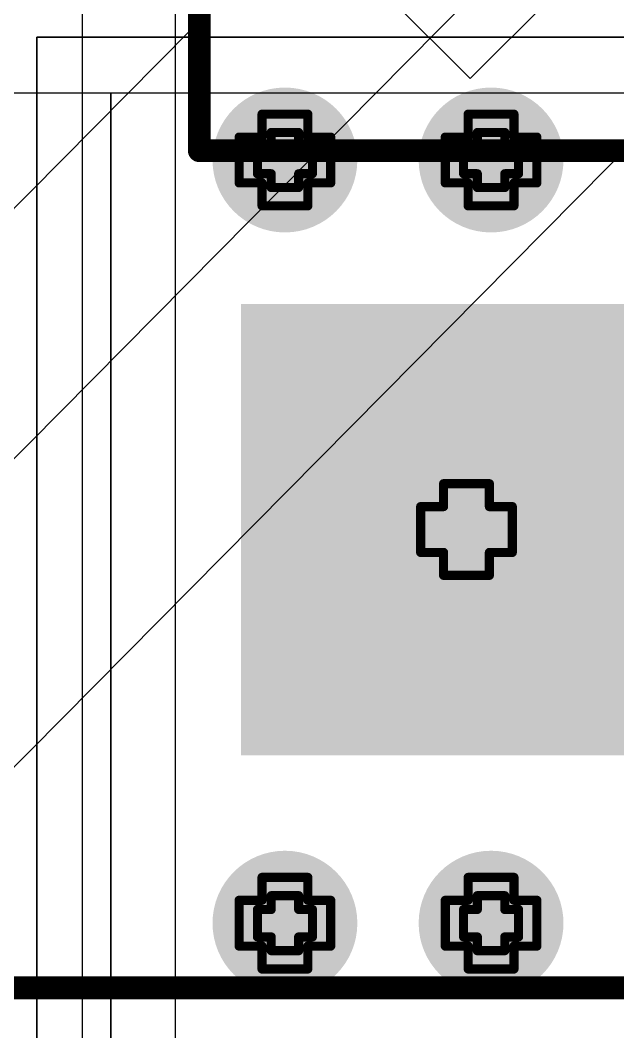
# Model space of a CAD drawing. Header units: inches. Extents: x -3 to 5259, y -3 to 5282.
# Drawn here: x 128.28 to 131.59, y 99.31 to 104.91 of the extents above; entities that cross this region are included whole.
import ezdxf

# ---------------------------------------------------------------- set-up
doc = ezdxf.new("R2010")
doc.units = ezdxf.units.IN
for name, color, linetype in [('Bottom Layer', 5, 'Continuous'), ('Bottom Solder', 6, 'Continuous'), ('Drill Drawing', 1, 'Continuous'), ('Layer 1', 16, 'Continuous'), ('Layer 2', 76, 'Continuous'), ('Multi-Layer', 9, 'Continuous'), ('Pad Holes', 156, 'Continuous'), ('Top Layer', 1, 'Continuous'), ('Top Overlay', 2, 'Continuous'), ('Top Solder', 216, 'Continuous'), ('Via Holes', 16, 'Continuous')]:
    doc.layers.add(name, color=color, linetype=linetype)

# ---------------------------------------------------------------- blocks, each defined once
blk = doc.blocks.new('13_WQFN_HR__3_2__26')
at = {"layer": 'Top Solder'}
for p in [(-0.5467, -0.9227), (0.7533, 1.8024), (1.1783, -0.9227)]:
    blk.add_line(p, (5227.2803, 5276.701), dxfattribs=at)
blk = doc.blocks.new('DB128L_5_08_3P_OG_S_192')
at = {"layer": 'Bottom Layer'}
blk.add_hatch(color=5, dxfattribs=at).paths.add_polyline_path([(-6.28, 1.2), (-3.88, 1.2), (-3.88, -1.2), (-6.28, -1.2)])
at = {"layer": 'Bottom Solder'}
blk.add_hatch(color=6, dxfattribs=at).paths.add_polyline_path([(-6.3308, 1.2508), (-3.8292, 1.2508), (-3.8292, -1.2508), (-6.3308, -1.2508)])
at = {"layer": 'Layer 1'}
blk.add_hatch(color=16, dxfattribs=at).paths.add_polyline_path([(-6.28, 1.2), (-3.88, 1.2), (-3.88, -1.2), (-6.28, -1.2)])
at = {"layer": 'Layer 2'}
blk.add_hatch(color=76, dxfattribs=at).paths.add_polyline_path([(-6.28, 1.2), (-3.88, 1.2), (-3.88, -1.2), (-6.28, -1.2)])
at = {"layer": 'Multi-Layer'}
blk.add_hatch(color=9, dxfattribs=at).paths.add_polyline_path([(-6.28, 1.2), (-3.88, 1.2), (-3.88, -1.2), (-6.28, -1.2)])
at = {"layer": 'Pad Holes'}
h = blk.add_hatch(color=7, dxfattribs=at)
edge = h.paths.add_edge_path()
edge.add_arc((-5.08, 0), 0.8, 0, 360)
at = {"layer": 'Top Layer'}
blk.add_hatch(color=1, dxfattribs=at).paths.add_polyline_path([(-6.28, 1.2), (-3.88, 1.2), (-3.88, -1.2), (-6.28, -1.2)])
at = {"layer": 'Top Solder'}
blk.add_hatch(color=216, dxfattribs=at).paths.add_polyline_path([(-6.3308, 1.2508), (-3.8292, 1.2508), (-3.8292, -1.2508), (-6.3308, -1.2508)])
at = {"layer": 'Top Overlay'}
for p, q in [((-5.1, -2.5), (-5.8, -3.2)), ((-4.4, -3.2), (-5.1, -2.5)), ((-5.1, -2.5), (-5.1, -2.5))]:
    blk.add_line(p, q, dxfattribs=at)
for points in [[(7.53, 2.54, 0.127, 0.127, 0), (-7.53, 2.54, 0.127, 0.127, 0)], [(-3.5989, -2.1002, 0.127, 0.127, 0), (-6.5989, -2.1002, 0.127, 0.127, 0)], [(-3.5989, -2.1002, 0.127, 0.127, 0), (-3.5989, -5.1003, 0.127, 0.127, 0)]]:
    blk.add_lwpolyline(points, format="xyseb", dxfattribs=at)
blk.add_lwpolyline([(-3.6306, -2.1002, 0.0635, 0.0635, 1), (-3.5671, -2.1002, 0.0635, 0.0635, 1)], format="xyseb", close=True, dxfattribs=at)
blk.add_lwpolyline([(-3.6306, -2.1002, 0.0635, 0.0635, 1), (-3.5671, -2.1002, 0.0635, 0.0635, 1)], format="xyseb", close=True, dxfattribs=at)

msp = doc.modelspace()

# ---------------------------------------------------------------- hatches: boundary and pattern name
at = {"layer": 'Bottom Layer'}
h = msp.add_hatch(color=5, dxfattribs=at)
edge = h.paths.add_edge_path()
edge.add_arc((129.7432, 104.138), 0.3, 0, 360)
h = msp.add_hatch(color=5, dxfattribs=at)
edge = h.paths.add_edge_path()
edge.add_arc((130.8862, 104.138), 0.3, 0, 360)
h = msp.add_hatch(color=5, dxfattribs=at)
edge = h.paths.add_edge_path()
edge.add_arc((129.7432, 99.9073), 0.3, 0, 360)
h = msp.add_hatch(color=5, dxfattribs=at)
edge = h.paths.add_edge_path()
edge.add_arc((130.8862, 99.9073), 0.3, 0, 360)
at = {"layer": 'Bottom Solder'}
h = msp.add_hatch(color=6, dxfattribs=at)
edge = h.paths.add_edge_path()
edge.add_arc((129.7432, 104.138), 0.4016, 0, 360)
h = msp.add_hatch(color=6, dxfattribs=at)
edge = h.paths.add_edge_path()
edge.add_arc((130.8862, 104.138), 0.4016, 0, 360)
h = msp.add_hatch(color=6, dxfattribs=at)
edge = h.paths.add_edge_path()
edge.add_arc((129.7432, 99.9073), 0.4016, 0, 360)
h = msp.add_hatch(color=6, dxfattribs=at)
edge = h.paths.add_edge_path()
edge.add_arc((130.8862, 99.9073), 0.4016, 0, 360)
at = {"layer": 'Layer 1'}
h = msp.add_hatch(color=16, dxfattribs=at)
edge = h.paths.add_edge_path()
edge.add_arc((129.7432, 104.138), 0.3, 0, 360)
h = msp.add_hatch(color=16, dxfattribs=at)
edge = h.paths.add_edge_path()
edge.add_arc((130.8862, 104.138), 0.3, 0, 360)
h = msp.add_hatch(color=16, dxfattribs=at)
edge = h.paths.add_edge_path()
edge.add_arc((129.7432, 99.9073), 0.3, 0, 360)
h = msp.add_hatch(color=16, dxfattribs=at)
edge = h.paths.add_edge_path()
edge.add_arc((130.8862, 99.9073), 0.3, 0, 360)
at = {"layer": 'Layer 2'}
h = msp.add_hatch(color=76, dxfattribs=at)
edge = h.paths.add_edge_path()
edge.add_arc((129.7432, 104.138), 0.3, 0, 360)
h = msp.add_hatch(color=76, dxfattribs=at)
edge = h.paths.add_edge_path()
edge.add_arc((130.8862, 104.138), 0.3, 0, 360)
h = msp.add_hatch(color=76, dxfattribs=at)
edge = h.paths.add_edge_path()
edge.add_arc((129.7432, 99.9073), 0.3, 0, 360)
h = msp.add_hatch(color=76, dxfattribs=at)
edge = h.paths.add_edge_path()
edge.add_arc((130.8862, 99.9073), 0.3, 0, 360)
at = {"layer": 'Top Layer'}
h = msp.add_hatch(color=1, dxfattribs=at)
edge = h.paths.add_edge_path()
edge.add_arc((129.7432, 104.138), 0.3, 0, 360)
h = msp.add_hatch(color=1, dxfattribs=at)
edge = h.paths.add_edge_path()
edge.add_arc((130.8862, 104.138), 0.3, 0, 360)
h = msp.add_hatch(color=1, dxfattribs=at)
edge = h.paths.add_edge_path()
edge.add_arc((129.7432, 99.9073), 0.3, 0, 360)
h = msp.add_hatch(color=1, dxfattribs=at)
edge = h.paths.add_edge_path()
edge.add_arc((130.8862, 99.9073), 0.3, 0, 360)
at = {"layer": 'Top Solder'}
h = msp.add_hatch(color=216, dxfattribs=at)
edge = h.paths.add_edge_path()
edge.add_arc((129.7432, 104.138), 0.4016, 0, 360)
h = msp.add_hatch(color=216, dxfattribs=at)
edge = h.paths.add_edge_path()
edge.add_arc((130.8862, 104.138), 0.4016, 0, 360)
h = msp.add_hatch(color=216, dxfattribs=at)
edge = h.paths.add_edge_path()
edge.add_arc((129.7432, 99.9073), 0.4016, 0, 360)
h = msp.add_hatch(color=216, dxfattribs=at)
edge = h.paths.add_edge_path()
edge.add_arc((130.8862, 99.9073), 0.4016, 0, 360)
at = {"layer": 'Via Holes'}
h = msp.add_hatch(color=7, dxfattribs=at)
edge = h.paths.add_edge_path()
edge.add_arc((129.7432, 104.138), 0.15, 0, 360)
h = msp.add_hatch(color=7, dxfattribs=at)
edge = h.paths.add_edge_path()
edge.add_arc((130.8862, 104.138), 0.15, 0, 360)
h = msp.add_hatch(color=7, dxfattribs=at)
edge = h.paths.add_edge_path()
edge.add_arc((129.7432, 99.9073), 0.15, 0, 360)
h = msp.add_hatch(color=7, dxfattribs=at)
edge = h.paths.add_edge_path()
edge.add_arc((130.8862, 99.9073), 0.15, 0, 360)

# ---------------------------------------------------------------- linework, layer by layer
at = {"layer": 'Bottom Layer'}
for p, q in [((128.3669, 94.1266), (128.3669, 104.8183)), ((128.3669, 104.8183), (137.3499, 104.8183)), ((137.3499, 104.8183), (128.3669, 104.8183)), ((128.3669, 104.8183), (128.3669, 94.1266)), ((137.3499, 104.8183), (128.3669, 104.8183)), ((128.3669, 104.8183), (128.3669, 94.1266))]:
    msp.add_line(p, q, dxfattribs=at)
at = {"layer": 'Drill Drawing'}
for points in [[(129.6162, 104.265, 0.0508, 0.0508, 0), (129.6162, 104.392, 0.0508, 0.0508, 0)], [(129.6162, 104.392, 0.0508, 0.0508, 0), (129.8702, 104.392, 0.0508, 0.0508, 0)], [(129.8702, 104.265, 0.0508, 0.0508, 0), (129.8702, 104.392, 0.0508, 0.0508, 0)], [(130.7592, 104.265, 0.0508, 0.0508, 0), (130.7592, 104.392, 0.0508, 0.0508, 0)], [(130.7592, 104.392, 0.0508, 0.0508, 0), (131.0132, 104.392, 0.0508, 0.0508, 0)], [(131.0132, 104.265, 0.0508, 0.0508, 0), (131.0132, 104.392, 0.0508, 0.0508, 0)], [(129.667, 104.2142, 0.0508, 0.0508, 0), (129.667, 104.2904, 0.0508, 0.0508, 0)], [(129.667, 104.2904, 0.0508, 0.0508, 0), (129.8194, 104.2904, 0.0508, 0.0508, 0)], [(129.8194, 104.2142, 0.0508, 0.0508, 0), (129.8194, 104.2904, 0.0508, 0.0508, 0)], [(130.81, 104.2142, 0.0508, 0.0508, 0), (130.81, 104.2904, 0.0508, 0.0508, 0)], [(130.81, 104.2904, 0.0508, 0.0508, 0), (130.9624, 104.2904, 0.0508, 0.0508, 0)], [(130.9624, 104.2142, 0.0508, 0.0508, 0), (130.9624, 104.2904, 0.0508, 0.0508, 0)], [(129.4892, 104.011, 0.0508, 0.0508, 0), (129.4892, 104.265, 0.0508, 0.0508, 0)], [(129.4892, 104.265, 0.0508, 0.0508, 0), (129.6162, 104.265, 0.0508, 0.0508, 0)], [(129.8702, 104.265, 0.0508, 0.0508, 0), (129.9972, 104.265, 0.0508, 0.0508, 0)], [(129.9972, 104.011, 0.0508, 0.0508, 0), (129.9972, 104.265, 0.0508, 0.0508, 0)], [(130.6322, 104.011, 0.0508, 0.0508, 0), (130.6322, 104.265, 0.0508, 0.0508, 0)], [(130.6322, 104.265, 0.0508, 0.0508, 0), (130.7592, 104.265, 0.0508, 0.0508, 0)], [(131.0132, 104.265, 0.0508, 0.0508, 0), (131.1402, 104.265, 0.0508, 0.0508, 0)], [(131.1402, 104.011, 0.0508, 0.0508, 0), (131.1402, 104.265, 0.0508, 0.0508, 0)], [(129.5908, 104.0618, 0.0508, 0.0508, 0), (129.5908, 104.2142, 0.0508, 0.0508, 0)], [(129.5908, 104.2142, 0.0508, 0.0508, 0), (129.667, 104.2142, 0.0508, 0.0508, 0)], [(129.8194, 104.2142, 0.0508, 0.0508, 0), (129.8956, 104.2142, 0.0508, 0.0508, 0)], [(129.8956, 104.0618, 0.0508, 0.0508, 0), (129.8956, 104.2142, 0.0508, 0.0508, 0)], [(130.7338, 104.0618, 0.0508, 0.0508, 0), (130.7338, 104.2142, 0.0508, 0.0508, 0)], [(130.7338, 104.2142, 0.0508, 0.0508, 0), (130.81, 104.2142, 0.0508, 0.0508, 0)], [(130.9624, 104.2142, 0.0508, 0.0508, 0), (131.0386, 104.2142, 0.0508, 0.0508, 0)], [(131.0386, 104.0618, 0.0508, 0.0508, 0), (131.0386, 104.2142, 0.0508, 0.0508, 0)], [(129.5908, 104.0618, 0.0508, 0.0508, 0), (129.667, 104.0618, 0.0508, 0.0508, 0)], [(129.667, 103.9856, 0.0508, 0.0508, 0), (129.667, 104.0618, 0.0508, 0.0508, 0)], [(129.8194, 104.0618, 0.0508, 0.0508, 0), (129.8956, 104.0618, 0.0508, 0.0508, 0)], [(129.8194, 103.9856, 0.0508, 0.0508, 0), (129.8194, 104.0618, 0.0508, 0.0508, 0)], [(130.7338, 104.0618, 0.0508, 0.0508, 0), (130.81, 104.0618, 0.0508, 0.0508, 0)], [(130.81, 103.9856, 0.0508, 0.0508, 0), (130.81, 104.0618, 0.0508, 0.0508, 0)], [(130.9624, 104.0618, 0.0508, 0.0508, 0), (131.0386, 104.0618, 0.0508, 0.0508, 0)], [(130.9624, 103.9856, 0.0508, 0.0508, 0), (130.9624, 104.0618, 0.0508, 0.0508, 0)], [(129.4892, 104.011, 0.0508, 0.0508, 0), (129.6162, 104.011, 0.0508, 0.0508, 0)], [(129.6162, 103.884, 0.0508, 0.0508, 0), (129.6162, 104.011, 0.0508, 0.0508, 0)], [(129.8702, 104.011, 0.0508, 0.0508, 0), (129.9972, 104.011, 0.0508, 0.0508, 0)], [(129.8702, 103.884, 0.0508, 0.0508, 0), (129.8702, 104.011, 0.0508, 0.0508, 0)], [(130.6322, 104.011, 0.0508, 0.0508, 0), (130.7592, 104.011, 0.0508, 0.0508, 0)], [(130.7592, 103.884, 0.0508, 0.0508, 0), (130.7592, 104.011, 0.0508, 0.0508, 0)], [(131.0132, 104.011, 0.0508, 0.0508, 0), (131.1402, 104.011, 0.0508, 0.0508, 0)], [(131.0132, 103.884, 0.0508, 0.0508, 0), (131.0132, 104.011, 0.0508, 0.0508, 0)], [(129.667, 103.9856, 0.0508, 0.0508, 0), (129.8194, 103.9856, 0.0508, 0.0508, 0)], [(130.81, 103.9856, 0.0508, 0.0508, 0), (130.9624, 103.9856, 0.0508, 0.0508, 0)], [(129.6162, 103.884, 0.0508, 0.0508, 0), (129.8702, 103.884, 0.0508, 0.0508, 0)], [(130.7592, 103.884, 0.0508, 0.0508, 0), (131.0132, 103.884, 0.0508, 0.0508, 0)], [(130.6229, 102.2165, 0.0508, 0.0508, 0), (130.6229, 102.3435, 0.0508, 0.0508, 0)], [(130.6229, 102.3435, 0.0508, 0.0508, 0), (130.8769, 102.3435, 0.0508, 0.0508, 0)], [(130.8769, 102.2165, 0.0508, 0.0508, 0), (130.8769, 102.3435, 0.0508, 0.0508, 0)], [(130.4959, 101.9625, 0.0508, 0.0508, 0), (130.4959, 102.2165, 0.0508, 0.0508, 0)], [(130.4959, 102.2165, 0.0508, 0.0508, 0), (130.6229, 102.2165, 0.0508, 0.0508, 0)], [(130.8769, 102.2165, 0.0508, 0.0508, 0), (131.0039, 102.2165, 0.0508, 0.0508, 0)], [(131.0039, 101.9625, 0.0508, 0.0508, 0), (131.0039, 102.2165, 0.0508, 0.0508, 0)], [(130.4959, 101.9625, 0.0508, 0.0508, 0), (130.6229, 101.9625, 0.0508, 0.0508, 0)], [(130.6229, 101.8355, 0.0508, 0.0508, 0), (130.6229, 101.9625, 0.0508, 0.0508, 0)], [(130.8769, 101.9625, 0.0508, 0.0508, 0), (131.0039, 101.9625, 0.0508, 0.0508, 0)], [(130.8769, 101.8355, 0.0508, 0.0508, 0), (130.8769, 101.9625, 0.0508, 0.0508, 0)], [(130.6229, 101.8355, 0.0508, 0.0508, 0), (130.8769, 101.8355, 0.0508, 0.0508, 0)], [(129.6162, 100.0343, 0.0508, 0.0508, 0), (129.6162, 100.1613, 0.0508, 0.0508, 0)], [(129.6162, 100.1613, 0.0508, 0.0508, 0), (129.8702, 100.1613, 0.0508, 0.0508, 0)], [(129.8702, 100.0343, 0.0508, 0.0508, 0), (129.8702, 100.1613, 0.0508, 0.0508, 0)], [(130.7592, 100.0343, 0.0508, 0.0508, 0), (130.7592, 100.1613, 0.0508, 0.0508, 0)], [(130.7592, 100.1613, 0.0508, 0.0508, 0), (131.0132, 100.1613, 0.0508, 0.0508, 0)], [(131.0132, 100.0343, 0.0508, 0.0508, 0), (131.0132, 100.1613, 0.0508, 0.0508, 0)], [(129.4892, 99.7803, 0.0508, 0.0508, 0), (129.4892, 100.0343, 0.0508, 0.0508, 0)], [(129.4892, 100.0343, 0.0508, 0.0508, 0), (129.6162, 100.0343, 0.0508, 0.0508, 0)], [(129.667, 99.9835, 0.0508, 0.0508, 0), (129.667, 100.0597, 0.0508, 0.0508, 0)], [(129.667, 100.0597, 0.0508, 0.0508, 0), (129.8194, 100.0597, 0.0508, 0.0508, 0)], [(129.8194, 99.9835, 0.0508, 0.0508, 0), (129.8194, 100.0597, 0.0508, 0.0508, 0)], [(129.8702, 100.0343, 0.0508, 0.0508, 0), (129.9972, 100.0343, 0.0508, 0.0508, 0)], [(129.9972, 99.7803, 0.0508, 0.0508, 0), (129.9972, 100.0343, 0.0508, 0.0508, 0)], [(130.6322, 99.7803, 0.0508, 0.0508, 0), (130.6322, 100.0343, 0.0508, 0.0508, 0)], [(130.6322, 100.0343, 0.0508, 0.0508, 0), (130.7592, 100.0343, 0.0508, 0.0508, 0)], [(130.81, 99.9835, 0.0508, 0.0508, 0), (130.81, 100.0597, 0.0508, 0.0508, 0)], [(130.81, 100.0597, 0.0508, 0.0508, 0), (130.9624, 100.0597, 0.0508, 0.0508, 0)], [(130.9624, 99.9835, 0.0508, 0.0508, 0), (130.9624, 100.0597, 0.0508, 0.0508, 0)], [(131.0132, 100.0343, 0.0508, 0.0508, 0), (131.1402, 100.0343, 0.0508, 0.0508, 0)], [(131.1402, 99.7803, 0.0508, 0.0508, 0), (131.1402, 100.0343, 0.0508, 0.0508, 0)], [(129.5908, 99.8311, 0.0508, 0.0508, 0), (129.5908, 99.9835, 0.0508, 0.0508, 0)], [(129.5908, 99.9835, 0.0508, 0.0508, 0), (129.667, 99.9835, 0.0508, 0.0508, 0)], [(129.8194, 99.9835, 0.0508, 0.0508, 0), (129.8956, 99.9835, 0.0508, 0.0508, 0)], [(129.8956, 99.8311, 0.0508, 0.0508, 0), (129.8956, 99.9835, 0.0508, 0.0508, 0)], [(130.7338, 99.8311, 0.0508, 0.0508, 0), (130.7338, 99.9835, 0.0508, 0.0508, 0)], [(130.7338, 99.9835, 0.0508, 0.0508, 0), (130.81, 99.9835, 0.0508, 0.0508, 0)], [(130.9624, 99.9835, 0.0508, 0.0508, 0), (131.0386, 99.9835, 0.0508, 0.0508, 0)], [(131.0386, 99.8311, 0.0508, 0.0508, 0), (131.0386, 99.9835, 0.0508, 0.0508, 0)], [(129.5908, 99.8311, 0.0508, 0.0508, 0), (129.667, 99.8311, 0.0508, 0.0508, 0)], [(129.667, 99.7549, 0.0508, 0.0508, 0), (129.667, 99.8311, 0.0508, 0.0508, 0)], [(129.8194, 99.8311, 0.0508, 0.0508, 0), (129.8956, 99.8311, 0.0508, 0.0508, 0)], [(129.8194, 99.7549, 0.0508, 0.0508, 0), (129.8194, 99.8311, 0.0508, 0.0508, 0)], [(130.7338, 99.8311, 0.0508, 0.0508, 0), (130.81, 99.8311, 0.0508, 0.0508, 0)], [(130.81, 99.7549, 0.0508, 0.0508, 0), (130.81, 99.8311, 0.0508, 0.0508, 0)], [(130.9624, 99.8311, 0.0508, 0.0508, 0), (131.0386, 99.8311, 0.0508, 0.0508, 0)], [(130.9624, 99.7549, 0.0508, 0.0508, 0), (130.9624, 99.8311, 0.0508, 0.0508, 0)], [(129.4892, 99.7803, 0.0508, 0.0508, 0), (129.6162, 99.7803, 0.0508, 0.0508, 0)], [(129.6162, 99.6533, 0.0508, 0.0508, 0), (129.6162, 99.7803, 0.0508, 0.0508, 0)], [(129.667, 99.7549, 0.0508, 0.0508, 0), (129.8194, 99.7549, 0.0508, 0.0508, 0)], [(129.8702, 99.7803, 0.0508, 0.0508, 0), (129.9972, 99.7803, 0.0508, 0.0508, 0)], [(129.8702, 99.6533, 0.0508, 0.0508, 0), (129.8702, 99.7803, 0.0508, 0.0508, 0)], [(130.6322, 99.7803, 0.0508, 0.0508, 0), (130.7592, 99.7803, 0.0508, 0.0508, 0)], [(130.7592, 99.6533, 0.0508, 0.0508, 0), (130.7592, 99.7803, 0.0508, 0.0508, 0)], [(130.81, 99.7549, 0.0508, 0.0508, 0), (130.9624, 99.7549, 0.0508, 0.0508, 0)], [(131.0132, 99.7803, 0.0508, 0.0508, 0), (131.1402, 99.7803, 0.0508, 0.0508, 0)], [(131.0132, 99.6533, 0.0508, 0.0508, 0), (131.0132, 99.7803, 0.0508, 0.0508, 0)], [(129.6162, 99.6533, 0.0508, 0.0508, 0), (129.8702, 99.6533, 0.0508, 0.0508, 0)], [(130.7592, 99.6533, 0.0508, 0.0508, 0), (131.0132, 99.6533, 0.0508, 0.0508, 0)]]:
    msp.add_lwpolyline(points, format="xyseb", dxfattribs=at)
for points in [[(129.6035, 104.392, 0.0254, 0.0254, 1), (129.6289, 104.392, 0.0254, 0.0254, 1)], [(129.6035, 104.392, 0.0254, 0.0254, 1), (129.6289, 104.392, 0.0254, 0.0254, 1)], [(129.8575, 104.392, 0.0254, 0.0254, 1), (129.8829, 104.392, 0.0254, 0.0254, 1)], [(129.8575, 104.392, 0.0254, 0.0254, 1), (129.8829, 104.392, 0.0254, 0.0254, 1)], [(130.7465, 104.392, 0.0254, 0.0254, 1), (130.7719, 104.392, 0.0254, 0.0254, 1)], [(130.7465, 104.392, 0.0254, 0.0254, 1), (130.7719, 104.392, 0.0254, 0.0254, 1)], [(131.0005, 104.392, 0.0254, 0.0254, 1), (131.0259, 104.392, 0.0254, 0.0254, 1)], [(131.0005, 104.392, 0.0254, 0.0254, 1), (131.0259, 104.392, 0.0254, 0.0254, 1)], [(129.6543, 104.2904, 0.0254, 0.0254, 1), (129.6797, 104.2904, 0.0254, 0.0254, 1)], [(129.6543, 104.2904, 0.0254, 0.0254, 1), (129.6797, 104.2904, 0.0254, 0.0254, 1)], [(129.8067, 104.2904, 0.0254, 0.0254, 1), (129.8321, 104.2904, 0.0254, 0.0254, 1)], [(129.8067, 104.2904, 0.0254, 0.0254, 1), (129.8321, 104.2904, 0.0254, 0.0254, 1)], [(130.7973, 104.2904, 0.0254, 0.0254, 1), (130.8227, 104.2904, 0.0254, 0.0254, 1)], [(130.7973, 104.2904, 0.0254, 0.0254, 1), (130.8227, 104.2904, 0.0254, 0.0254, 1)], [(130.9497, 104.2904, 0.0254, 0.0254, 1), (130.9751, 104.2904, 0.0254, 0.0254, 1)], [(130.9497, 104.2904, 0.0254, 0.0254, 1), (130.9751, 104.2904, 0.0254, 0.0254, 1)], [(129.4765, 104.265, 0.0254, 0.0254, 1), (129.5019, 104.265, 0.0254, 0.0254, 1)], [(129.4765, 104.265, 0.0254, 0.0254, 1), (129.5019, 104.265, 0.0254, 0.0254, 1)], [(129.6035, 104.265, 0.0254, 0.0254, 1), (129.6289, 104.265, 0.0254, 0.0254, 1)], [(129.6035, 104.265, 0.0254, 0.0254, 1), (129.6289, 104.265, 0.0254, 0.0254, 1)], [(129.8575, 104.265, 0.0254, 0.0254, 1), (129.8829, 104.265, 0.0254, 0.0254, 1)], [(129.8575, 104.265, 0.0254, 0.0254, 1), (129.8829, 104.265, 0.0254, 0.0254, 1)], [(129.9845, 104.265, 0.0254, 0.0254, 1), (130.0099, 104.265, 0.0254, 0.0254, 1)], [(129.9845, 104.265, 0.0254, 0.0254, 1), (130.0099, 104.265, 0.0254, 0.0254, 1)], [(130.6195, 104.265, 0.0254, 0.0254, 1), (130.6449, 104.265, 0.0254, 0.0254, 1)], [(130.6195, 104.265, 0.0254, 0.0254, 1), (130.6449, 104.265, 0.0254, 0.0254, 1)], [(130.7465, 104.265, 0.0254, 0.0254, 1), (130.7719, 104.265, 0.0254, 0.0254, 1)], [(130.7465, 104.265, 0.0254, 0.0254, 1), (130.7719, 104.265, 0.0254, 0.0254, 1)], [(131.0005, 104.265, 0.0254, 0.0254, 1), (131.0259, 104.265, 0.0254, 0.0254, 1)], [(131.0005, 104.265, 0.0254, 0.0254, 1), (131.0259, 104.265, 0.0254, 0.0254, 1)], [(131.1275, 104.265, 0.0254, 0.0254, 1), (131.1529, 104.265, 0.0254, 0.0254, 1)], [(131.1275, 104.265, 0.0254, 0.0254, 1), (131.1529, 104.265, 0.0254, 0.0254, 1)], [(129.5781, 104.2142, 0.0254, 0.0254, 1), (129.6035, 104.2142, 0.0254, 0.0254, 1)], [(129.5781, 104.2142, 0.0254, 0.0254, 1), (129.6035, 104.2142, 0.0254, 0.0254, 1)], [(129.6543, 104.2142, 0.0254, 0.0254, 1), (129.6797, 104.2142, 0.0254, 0.0254, 1)], [(129.6543, 104.2142, 0.0254, 0.0254, 1), (129.6797, 104.2142, 0.0254, 0.0254, 1)], [(129.8067, 104.2142, 0.0254, 0.0254, 1), (129.8321, 104.2142, 0.0254, 0.0254, 1)], [(129.8067, 104.2142, 0.0254, 0.0254, 1), (129.8321, 104.2142, 0.0254, 0.0254, 1)], [(129.8829, 104.2142, 0.0254, 0.0254, 1), (129.9083, 104.2142, 0.0254, 0.0254, 1)], [(129.8829, 104.2142, 0.0254, 0.0254, 1), (129.9083, 104.2142, 0.0254, 0.0254, 1)], [(130.7211, 104.2142, 0.0254, 0.0254, 1), (130.7465, 104.2142, 0.0254, 0.0254, 1)], [(130.7211, 104.2142, 0.0254, 0.0254, 1), (130.7465, 104.2142, 0.0254, 0.0254, 1)], [(130.7973, 104.2142, 0.0254, 0.0254, 1), (130.8227, 104.2142, 0.0254, 0.0254, 1)], [(130.7973, 104.2142, 0.0254, 0.0254, 1), (130.8227, 104.2142, 0.0254, 0.0254, 1)], [(130.9497, 104.2142, 0.0254, 0.0254, 1), (130.9751, 104.2142, 0.0254, 0.0254, 1)], [(130.9497, 104.2142, 0.0254, 0.0254, 1), (130.9751, 104.2142, 0.0254, 0.0254, 1)], [(131.0259, 104.2142, 0.0254, 0.0254, 1), (131.0513, 104.2142, 0.0254, 0.0254, 1)], [(131.0259, 104.2142, 0.0254, 0.0254, 1), (131.0513, 104.2142, 0.0254, 0.0254, 1)], [(129.5781, 104.0618, 0.0254, 0.0254, 1), (129.6035, 104.0618, 0.0254, 0.0254, 1)], [(129.5781, 104.0618, 0.0254, 0.0254, 1), (129.6035, 104.0618, 0.0254, 0.0254, 1)], [(129.6543, 104.0618, 0.0254, 0.0254, 1), (129.6797, 104.0618, 0.0254, 0.0254, 1)], [(129.6543, 104.0618, 0.0254, 0.0254, 1), (129.6797, 104.0618, 0.0254, 0.0254, 1)], [(129.8067, 104.0618, 0.0254, 0.0254, 1), (129.8321, 104.0618, 0.0254, 0.0254, 1)], [(129.8067, 104.0618, 0.0254, 0.0254, 1), (129.8321, 104.0618, 0.0254, 0.0254, 1)], [(129.8829, 104.0618, 0.0254, 0.0254, 1), (129.9083, 104.0618, 0.0254, 0.0254, 1)], [(129.8829, 104.0618, 0.0254, 0.0254, 1), (129.9083, 104.0618, 0.0254, 0.0254, 1)], [(130.7211, 104.0618, 0.0254, 0.0254, 1), (130.7465, 104.0618, 0.0254, 0.0254, 1)], [(130.7211, 104.0618, 0.0254, 0.0254, 1), (130.7465, 104.0618, 0.0254, 0.0254, 1)], [(130.7973, 104.0618, 0.0254, 0.0254, 1), (130.8227, 104.0618, 0.0254, 0.0254, 1)], [(130.7973, 104.0618, 0.0254, 0.0254, 1), (130.8227, 104.0618, 0.0254, 0.0254, 1)], [(130.9497, 104.0618, 0.0254, 0.0254, 1), (130.9751, 104.0618, 0.0254, 0.0254, 1)], [(130.9497, 104.0618, 0.0254, 0.0254, 1), (130.9751, 104.0618, 0.0254, 0.0254, 1)], [(131.0259, 104.0618, 0.0254, 0.0254, 1), (131.0513, 104.0618, 0.0254, 0.0254, 1)], [(131.0259, 104.0618, 0.0254, 0.0254, 1), (131.0513, 104.0618, 0.0254, 0.0254, 1)], [(129.4765, 104.011, 0.0254, 0.0254, 1), (129.5019, 104.011, 0.0254, 0.0254, 1)], [(129.4765, 104.011, 0.0254, 0.0254, 1), (129.5019, 104.011, 0.0254, 0.0254, 1)], [(129.6035, 104.011, 0.0254, 0.0254, 1), (129.6289, 104.011, 0.0254, 0.0254, 1)], [(129.6035, 104.011, 0.0254, 0.0254, 1), (129.6289, 104.011, 0.0254, 0.0254, 1)], [(129.8575, 104.011, 0.0254, 0.0254, 1), (129.8829, 104.011, 0.0254, 0.0254, 1)], [(129.8575, 104.011, 0.0254, 0.0254, 1), (129.8829, 104.011, 0.0254, 0.0254, 1)], [(129.9845, 104.011, 0.0254, 0.0254, 1), (130.0099, 104.011, 0.0254, 0.0254, 1)], [(129.9845, 104.011, 0.0254, 0.0254, 1), (130.0099, 104.011, 0.0254, 0.0254, 1)], [(130.6195, 104.011, 0.0254, 0.0254, 1), (130.6449, 104.011, 0.0254, 0.0254, 1)], [(130.6195, 104.011, 0.0254, 0.0254, 1), (130.6449, 104.011, 0.0254, 0.0254, 1)], [(130.7465, 104.011, 0.0254, 0.0254, 1), (130.7719, 104.011, 0.0254, 0.0254, 1)], [(130.7465, 104.011, 0.0254, 0.0254, 1), (130.7719, 104.011, 0.0254, 0.0254, 1)], [(131.0005, 104.011, 0.0254, 0.0254, 1), (131.0259, 104.011, 0.0254, 0.0254, 1)], [(131.0005, 104.011, 0.0254, 0.0254, 1), (131.0259, 104.011, 0.0254, 0.0254, 1)], [(131.1275, 104.011, 0.0254, 0.0254, 1), (131.1529, 104.011, 0.0254, 0.0254, 1)], [(131.1275, 104.011, 0.0254, 0.0254, 1), (131.1529, 104.011, 0.0254, 0.0254, 1)], [(129.6543, 103.9856, 0.0254, 0.0254, 1), (129.6797, 103.9856, 0.0254, 0.0254, 1)], [(129.6543, 103.9856, 0.0254, 0.0254, 1), (129.6797, 103.9856, 0.0254, 0.0254, 1)], [(129.8067, 103.9856, 0.0254, 0.0254, 1), (129.8321, 103.9856, 0.0254, 0.0254, 1)], [(129.8067, 103.9856, 0.0254, 0.0254, 1), (129.8321, 103.9856, 0.0254, 0.0254, 1)], [(130.7973, 103.9856, 0.0254, 0.0254, 1), (130.8227, 103.9856, 0.0254, 0.0254, 1)], [(130.7973, 103.9856, 0.0254, 0.0254, 1), (130.8227, 103.9856, 0.0254, 0.0254, 1)], [(130.9497, 103.9856, 0.0254, 0.0254, 1), (130.9751, 103.9856, 0.0254, 0.0254, 1)], [(130.9497, 103.9856, 0.0254, 0.0254, 1), (130.9751, 103.9856, 0.0254, 0.0254, 1)], [(129.6035, 103.884, 0.0254, 0.0254, 1), (129.6289, 103.884, 0.0254, 0.0254, 1)], [(129.6035, 103.884, 0.0254, 0.0254, 1), (129.6289, 103.884, 0.0254, 0.0254, 1)], [(129.8575, 103.884, 0.0254, 0.0254, 1), (129.8829, 103.884, 0.0254, 0.0254, 1)], [(129.8575, 103.884, 0.0254, 0.0254, 1), (129.8829, 103.884, 0.0254, 0.0254, 1)], [(130.7465, 103.884, 0.0254, 0.0254, 1), (130.7719, 103.884, 0.0254, 0.0254, 1)], [(130.7465, 103.884, 0.0254, 0.0254, 1), (130.7719, 103.884, 0.0254, 0.0254, 1)], [(131.0005, 103.884, 0.0254, 0.0254, 1), (131.0259, 103.884, 0.0254, 0.0254, 1)], [(131.0005, 103.884, 0.0254, 0.0254, 1), (131.0259, 103.884, 0.0254, 0.0254, 1)], [(130.6102, 102.3435, 0.0254, 0.0254, 1), (130.6356, 102.3435, 0.0254, 0.0254, 1)], [(130.6102, 102.3435, 0.0254, 0.0254, 1), (130.6356, 102.3435, 0.0254, 0.0254, 1)], [(130.8642, 102.3435, 0.0254, 0.0254, 1), (130.8896, 102.3435, 0.0254, 0.0254, 1)], [(130.8642, 102.3435, 0.0254, 0.0254, 1), (130.8896, 102.3435, 0.0254, 0.0254, 1)], [(130.4832, 102.2165, 0.0254, 0.0254, 1), (130.5086, 102.2165, 0.0254, 0.0254, 1)], [(130.4832, 102.2165, 0.0254, 0.0254, 1), (130.5086, 102.2165, 0.0254, 0.0254, 1)], [(130.6102, 102.2165, 0.0254, 0.0254, 1), (130.6356, 102.2165, 0.0254, 0.0254, 1)], [(130.6102, 102.2165, 0.0254, 0.0254, 1), (130.6356, 102.2165, 0.0254, 0.0254, 1)], [(130.8642, 102.2165, 0.0254, 0.0254, 1), (130.8896, 102.2165, 0.0254, 0.0254, 1)], [(130.8642, 102.2165, 0.0254, 0.0254, 1), (130.8896, 102.2165, 0.0254, 0.0254, 1)], [(130.9912, 102.2165, 0.0254, 0.0254, 1), (131.0166, 102.2165, 0.0254, 0.0254, 1)], [(130.9912, 102.2165, 0.0254, 0.0254, 1), (131.0166, 102.2165, 0.0254, 0.0254, 1)], [(130.4832, 101.9625, 0.0254, 0.0254, 1), (130.5086, 101.9625, 0.0254, 0.0254, 1)], [(130.4832, 101.9625, 0.0254, 0.0254, 1), (130.5086, 101.9625, 0.0254, 0.0254, 1)], [(130.6102, 101.9625, 0.0254, 0.0254, 1), (130.6356, 101.9625, 0.0254, 0.0254, 1)], [(130.6102, 101.9625, 0.0254, 0.0254, 1), (130.6356, 101.9625, 0.0254, 0.0254, 1)], [(130.8642, 101.9625, 0.0254, 0.0254, 1), (130.8896, 101.9625, 0.0254, 0.0254, 1)], [(130.8642, 101.9625, 0.0254, 0.0254, 1), (130.8896, 101.9625, 0.0254, 0.0254, 1)], [(130.9912, 101.9625, 0.0254, 0.0254, 1), (131.0166, 101.9625, 0.0254, 0.0254, 1)], [(130.9912, 101.9625, 0.0254, 0.0254, 1), (131.0166, 101.9625, 0.0254, 0.0254, 1)], [(130.6102, 101.8355, 0.0254, 0.0254, 1), (130.6356, 101.8355, 0.0254, 0.0254, 1)], [(130.6102, 101.8355, 0.0254, 0.0254, 1), (130.6356, 101.8355, 0.0254, 0.0254, 1)], [(130.8642, 101.8355, 0.0254, 0.0254, 1), (130.8896, 101.8355, 0.0254, 0.0254, 1)], [(130.8642, 101.8355, 0.0254, 0.0254, 1), (130.8896, 101.8355, 0.0254, 0.0254, 1)], [(129.6035, 100.1613, 0.0254, 0.0254, 1), (129.6289, 100.1613, 0.0254, 0.0254, 1)], [(129.6035, 100.1613, 0.0254, 0.0254, 1), (129.6289, 100.1613, 0.0254, 0.0254, 1)], [(129.8575, 100.1613, 0.0254, 0.0254, 1), (129.8829, 100.1613, 0.0254, 0.0254, 1)], [(129.8575, 100.1613, 0.0254, 0.0254, 1), (129.8829, 100.1613, 0.0254, 0.0254, 1)], [(130.7465, 100.1613, 0.0254, 0.0254, 1), (130.7719, 100.1613, 0.0254, 0.0254, 1)], [(130.7465, 100.1613, 0.0254, 0.0254, 1), (130.7719, 100.1613, 0.0254, 0.0254, 1)], [(131.0005, 100.1613, 0.0254, 0.0254, 1), (131.0259, 100.1613, 0.0254, 0.0254, 1)], [(131.0005, 100.1613, 0.0254, 0.0254, 1), (131.0259, 100.1613, 0.0254, 0.0254, 1)], [(129.4765, 100.0343, 0.0254, 0.0254, 1), (129.5019, 100.0343, 0.0254, 0.0254, 1)], [(129.4765, 100.0343, 0.0254, 0.0254, 1), (129.5019, 100.0343, 0.0254, 0.0254, 1)], [(129.6035, 100.0343, 0.0254, 0.0254, 1), (129.6289, 100.0343, 0.0254, 0.0254, 1)], [(129.6035, 100.0343, 0.0254, 0.0254, 1), (129.6289, 100.0343, 0.0254, 0.0254, 1)], [(129.6543, 100.0597, 0.0254, 0.0254, 1), (129.6797, 100.0597, 0.0254, 0.0254, 1)], [(129.6543, 100.0597, 0.0254, 0.0254, 1), (129.6797, 100.0597, 0.0254, 0.0254, 1)], [(129.8067, 100.0597, 0.0254, 0.0254, 1), (129.8321, 100.0597, 0.0254, 0.0254, 1)], [(129.8067, 100.0597, 0.0254, 0.0254, 1), (129.8321, 100.0597, 0.0254, 0.0254, 1)], [(129.8575, 100.0343, 0.0254, 0.0254, 1), (129.8829, 100.0343, 0.0254, 0.0254, 1)], [(129.8575, 100.0343, 0.0254, 0.0254, 1), (129.8829, 100.0343, 0.0254, 0.0254, 1)], [(129.9845, 100.0343, 0.0254, 0.0254, 1), (130.0099, 100.0343, 0.0254, 0.0254, 1)], [(129.9845, 100.0343, 0.0254, 0.0254, 1), (130.0099, 100.0343, 0.0254, 0.0254, 1)], [(130.6195, 100.0343, 0.0254, 0.0254, 1), (130.6449, 100.0343, 0.0254, 0.0254, 1)], [(130.6195, 100.0343, 0.0254, 0.0254, 1), (130.6449, 100.0343, 0.0254, 0.0254, 1)], [(130.7465, 100.0343, 0.0254, 0.0254, 1), (130.7719, 100.0343, 0.0254, 0.0254, 1)], [(130.7465, 100.0343, 0.0254, 0.0254, 1), (130.7719, 100.0343, 0.0254, 0.0254, 1)], [(130.7973, 100.0597, 0.0254, 0.0254, 1), (130.8227, 100.0597, 0.0254, 0.0254, 1)], [(130.7973, 100.0597, 0.0254, 0.0254, 1), (130.8227, 100.0597, 0.0254, 0.0254, 1)], [(130.9497, 100.0597, 0.0254, 0.0254, 1), (130.9751, 100.0597, 0.0254, 0.0254, 1)], [(130.9497, 100.0597, 0.0254, 0.0254, 1), (130.9751, 100.0597, 0.0254, 0.0254, 1)], [(131.0005, 100.0343, 0.0254, 0.0254, 1), (131.0259, 100.0343, 0.0254, 0.0254, 1)], [(131.0005, 100.0343, 0.0254, 0.0254, 1), (131.0259, 100.0343, 0.0254, 0.0254, 1)], [(131.1275, 100.0343, 0.0254, 0.0254, 1), (131.1529, 100.0343, 0.0254, 0.0254, 1)], [(131.1275, 100.0343, 0.0254, 0.0254, 1), (131.1529, 100.0343, 0.0254, 0.0254, 1)], [(129.5781, 99.9835, 0.0254, 0.0254, 1), (129.6035, 99.9835, 0.0254, 0.0254, 1)], [(129.5781, 99.9835, 0.0254, 0.0254, 1), (129.6035, 99.9835, 0.0254, 0.0254, 1)], [(129.6543, 99.9835, 0.0254, 0.0254, 1), (129.6797, 99.9835, 0.0254, 0.0254, 1)], [(129.6543, 99.9835, 0.0254, 0.0254, 1), (129.6797, 99.9835, 0.0254, 0.0254, 1)], [(129.8067, 99.9835, 0.0254, 0.0254, 1), (129.8321, 99.9835, 0.0254, 0.0254, 1)], [(129.8067, 99.9835, 0.0254, 0.0254, 1), (129.8321, 99.9835, 0.0254, 0.0254, 1)], [(129.8829, 99.9835, 0.0254, 0.0254, 1), (129.9083, 99.9835, 0.0254, 0.0254, 1)], [(129.8829, 99.9835, 0.0254, 0.0254, 1), (129.9083, 99.9835, 0.0254, 0.0254, 1)], [(130.7211, 99.9835, 0.0254, 0.0254, 1), (130.7465, 99.9835, 0.0254, 0.0254, 1)], [(130.7211, 99.9835, 0.0254, 0.0254, 1), (130.7465, 99.9835, 0.0254, 0.0254, 1)], [(130.7973, 99.9835, 0.0254, 0.0254, 1), (130.8227, 99.9835, 0.0254, 0.0254, 1)], [(130.7973, 99.9835, 0.0254, 0.0254, 1), (130.8227, 99.9835, 0.0254, 0.0254, 1)], [(130.9497, 99.9835, 0.0254, 0.0254, 1), (130.9751, 99.9835, 0.0254, 0.0254, 1)], [(130.9497, 99.9835, 0.0254, 0.0254, 1), (130.9751, 99.9835, 0.0254, 0.0254, 1)], [(131.0259, 99.9835, 0.0254, 0.0254, 1), (131.0513, 99.9835, 0.0254, 0.0254, 1)], [(131.0259, 99.9835, 0.0254, 0.0254, 1), (131.0513, 99.9835, 0.0254, 0.0254, 1)], [(129.5781, 99.8311, 0.0254, 0.0254, 1), (129.6035, 99.8311, 0.0254, 0.0254, 1)], [(129.5781, 99.8311, 0.0254, 0.0254, 1), (129.6035, 99.8311, 0.0254, 0.0254, 1)], [(129.6543, 99.8311, 0.0254, 0.0254, 1), (129.6797, 99.8311, 0.0254, 0.0254, 1)], [(129.6543, 99.8311, 0.0254, 0.0254, 1), (129.6797, 99.8311, 0.0254, 0.0254, 1)], [(129.8067, 99.8311, 0.0254, 0.0254, 1), (129.8321, 99.8311, 0.0254, 0.0254, 1)], [(129.8067, 99.8311, 0.0254, 0.0254, 1), (129.8321, 99.8311, 0.0254, 0.0254, 1)], [(129.8829, 99.8311, 0.0254, 0.0254, 1), (129.9083, 99.8311, 0.0254, 0.0254, 1)], [(129.8829, 99.8311, 0.0254, 0.0254, 1), (129.9083, 99.8311, 0.0254, 0.0254, 1)], [(130.7211, 99.8311, 0.0254, 0.0254, 1), (130.7465, 99.8311, 0.0254, 0.0254, 1)], [(130.7211, 99.8311, 0.0254, 0.0254, 1), (130.7465, 99.8311, 0.0254, 0.0254, 1)], [(130.7973, 99.8311, 0.0254, 0.0254, 1), (130.8227, 99.8311, 0.0254, 0.0254, 1)], [(130.7973, 99.8311, 0.0254, 0.0254, 1), (130.8227, 99.8311, 0.0254, 0.0254, 1)], [(130.9497, 99.8311, 0.0254, 0.0254, 1), (130.9751, 99.8311, 0.0254, 0.0254, 1)], [(130.9497, 99.8311, 0.0254, 0.0254, 1), (130.9751, 99.8311, 0.0254, 0.0254, 1)], [(131.0259, 99.8311, 0.0254, 0.0254, 1), (131.0513, 99.8311, 0.0254, 0.0254, 1)], [(131.0259, 99.8311, 0.0254, 0.0254, 1), (131.0513, 99.8311, 0.0254, 0.0254, 1)], [(129.4765, 99.7803, 0.0254, 0.0254, 1), (129.5019, 99.7803, 0.0254, 0.0254, 1)], [(129.4765, 99.7803, 0.0254, 0.0254, 1), (129.5019, 99.7803, 0.0254, 0.0254, 1)], [(129.6035, 99.7803, 0.0254, 0.0254, 1), (129.6289, 99.7803, 0.0254, 0.0254, 1)], [(129.6035, 99.7803, 0.0254, 0.0254, 1), (129.6289, 99.7803, 0.0254, 0.0254, 1)], [(129.6543, 99.7549, 0.0254, 0.0254, 1), (129.6797, 99.7549, 0.0254, 0.0254, 1)], [(129.6543, 99.7549, 0.0254, 0.0254, 1), (129.6797, 99.7549, 0.0254, 0.0254, 1)], [(129.8067, 99.7549, 0.0254, 0.0254, 1), (129.8321, 99.7549, 0.0254, 0.0254, 1)], [(129.8067, 99.7549, 0.0254, 0.0254, 1), (129.8321, 99.7549, 0.0254, 0.0254, 1)], [(129.8575, 99.7803, 0.0254, 0.0254, 1), (129.8829, 99.7803, 0.0254, 0.0254, 1)], [(129.8575, 99.7803, 0.0254, 0.0254, 1), (129.8829, 99.7803, 0.0254, 0.0254, 1)], [(129.9845, 99.7803, 0.0254, 0.0254, 1), (130.0099, 99.7803, 0.0254, 0.0254, 1)], [(129.9845, 99.7803, 0.0254, 0.0254, 1), (130.0099, 99.7803, 0.0254, 0.0254, 1)], [(130.6195, 99.7803, 0.0254, 0.0254, 1), (130.6449, 99.7803, 0.0254, 0.0254, 1)], [(130.6195, 99.7803, 0.0254, 0.0254, 1), (130.6449, 99.7803, 0.0254, 0.0254, 1)], [(130.7465, 99.7803, 0.0254, 0.0254, 1), (130.7719, 99.7803, 0.0254, 0.0254, 1)], [(130.7465, 99.7803, 0.0254, 0.0254, 1), (130.7719, 99.7803, 0.0254, 0.0254, 1)], [(130.7973, 99.7549, 0.0254, 0.0254, 1), (130.8227, 99.7549, 0.0254, 0.0254, 1)], [(130.7973, 99.7549, 0.0254, 0.0254, 1), (130.8227, 99.7549, 0.0254, 0.0254, 1)], [(130.9497, 99.7549, 0.0254, 0.0254, 1), (130.9751, 99.7549, 0.0254, 0.0254, 1)], [(130.9497, 99.7549, 0.0254, 0.0254, 1), (130.9751, 99.7549, 0.0254, 0.0254, 1)], [(131.0005, 99.7803, 0.0254, 0.0254, 1), (131.0259, 99.7803, 0.0254, 0.0254, 1)], [(131.0005, 99.7803, 0.0254, 0.0254, 1), (131.0259, 99.7803, 0.0254, 0.0254, 1)], [(131.1275, 99.7803, 0.0254, 0.0254, 1), (131.1529, 99.7803, 0.0254, 0.0254, 1)], [(131.1275, 99.7803, 0.0254, 0.0254, 1), (131.1529, 99.7803, 0.0254, 0.0254, 1)], [(129.6035, 99.6533, 0.0254, 0.0254, 1), (129.6289, 99.6533, 0.0254, 0.0254, 1)], [(129.6035, 99.6533, 0.0254, 0.0254, 1), (129.6289, 99.6533, 0.0254, 0.0254, 1)], [(129.8575, 99.6533, 0.0254, 0.0254, 1), (129.8829, 99.6533, 0.0254, 0.0254, 1)], [(129.8575, 99.6533, 0.0254, 0.0254, 1), (129.8829, 99.6533, 0.0254, 0.0254, 1)], [(130.7465, 99.6533, 0.0254, 0.0254, 1), (130.7719, 99.6533, 0.0254, 0.0254, 1)], [(130.7465, 99.6533, 0.0254, 0.0254, 1), (130.7719, 99.6533, 0.0254, 0.0254, 1)], [(131.0005, 99.6533, 0.0254, 0.0254, 1), (131.0259, 99.6533, 0.0254, 0.0254, 1)], [(131.0005, 99.6533, 0.0254, 0.0254, 1), (131.0259, 99.6533, 0.0254, 0.0254, 1)]]:
    msp.add_lwpolyline(points, format="xyseb", close=True, dxfattribs=at)
at = {"layer": 'Layer 1'}
for p, q in [((123.0235, 104.511), (128.778, 104.511)), ((128.778, 93.9319), (128.778, 104.511)), ((128.778, 104.511), (137.761, 104.511)), ((128.778, 104.511), (128.778, 93.9319))]:
    msp.add_line(p, q, dxfattribs=at)
at = {"layer": 'Top Layer'}
for p, q in [((128.619, 106.5417), (128.619, 94.869)), ((129.1369, 90.7796), (129.1369, 106.5637))]:
    msp.add_line(p, q, dxfattribs=at)

# ---------------------------------------------------------------- block references
msp.add_blockref('13_WQFN_HR__3_2__26', (31.7605, 5.4558))
at = {"rotation": 180}
msp.add_blockref('DB128L_5_08_3P_OG_S_192', (125.6699, 102.0895), dxfattribs=at)

doc.saveas('drawing.dxf')
